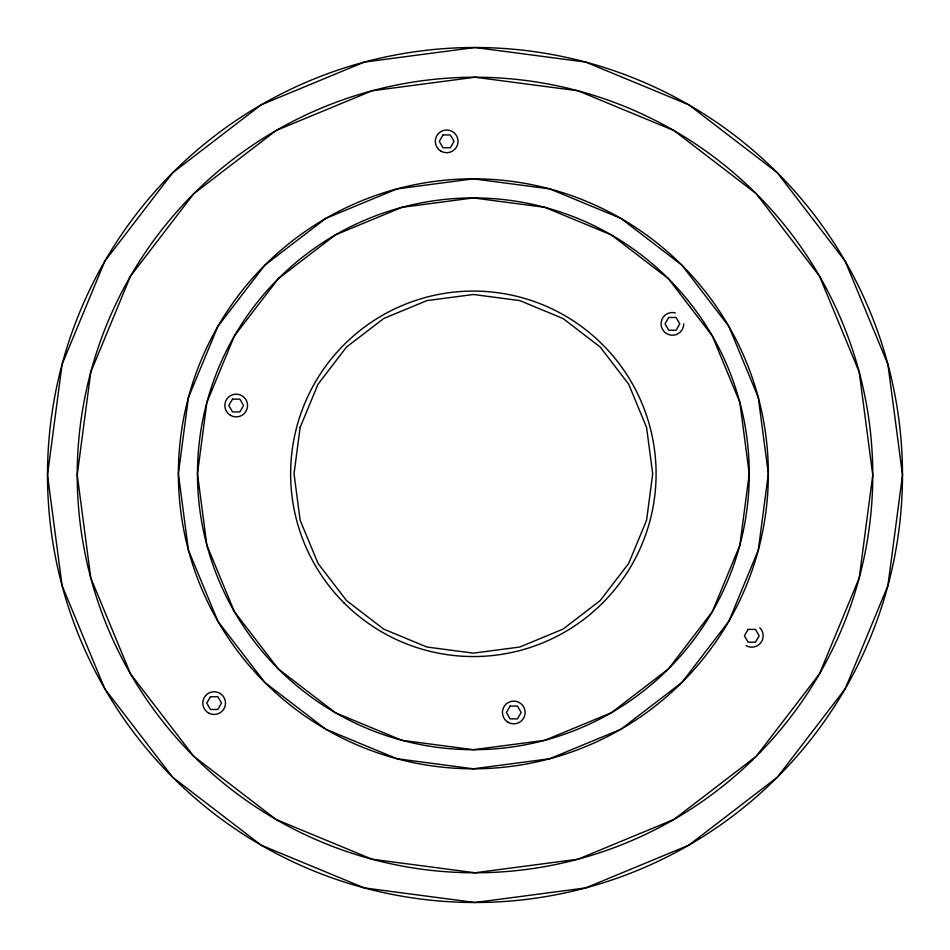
<?xml version="1.0" encoding="UTF-8"?>
<svg xmlns="http://www.w3.org/2000/svg" width="950" height="950" viewBox="0 0 950 950"><rect width="100%" height="100%" fill="white"/><g stroke="black" fill="none" stroke-linecap="round" stroke-linejoin="round"><path stroke-width="1.43" d="M683.762 323.855A11.353 11.353 0 0 1 671.424 335.172A11.353 11.353 0 0 1 661.236 321.884A11.353 11.353 0 0 1 675.355 312.894M759.822 627.76A11.353 11.353 0 0 1 746.106 645.62M62.071 364.361L47.5 475L62.071 585.639L104.773 688.75L172.71 777.29L261.25 845.227L364.361 887.929L475 902.5L585.639 887.929L688.75 845.227L777.29 777.29L845.227 688.75L887.929 585.639L902.5 475L887.929 364.361L845.227 261.25L777.29 172.71L688.75 104.773L585.639 62.071L475 47.5L364.361 62.071L261.25 104.773L172.71 172.71L104.773 261.25L62.071 364.361M90.784 372.044L77.235 475L90.784 577.956L130.518 673.883L193.729 756.271L276.118 819.482L372.044 859.216L475 872.765L577.956 859.216L673.883 819.482L756.271 756.271L819.482 673.883L859.216 577.956L872.765 475L859.216 372.044L819.482 276.118L756.271 193.729L673.883 130.518L577.956 90.784L475 77.235L372.044 90.784L276.118 130.518L193.729 193.729L130.518 276.118L90.784 372.044M188.433 397.468L178.386 473.812L188.433 550.157L217.906 621.3L264.777 682.397L325.874 729.279L397.017 758.741L473.361 768.799L549.706 758.741L620.849 729.279L681.946 682.397L728.828 621.3L758.29 550.157L768.348 473.812L758.29 397.468L728.828 326.325L681.946 265.228L620.849 218.357L549.706 188.884L473.361 178.838L397.017 188.884L325.874 218.357L264.777 265.228L217.906 326.325L188.433 397.468M206.874 402.408L197.469 473.812L206.874 545.217L234.436 611.764L278.279 668.895L335.421 712.749L401.957 740.311L473.361 749.704L544.766 740.311L611.313 712.749L668.444 668.895L712.298 611.764L739.86 545.217L749.253 473.812L739.86 402.408L712.298 335.872L668.444 278.73L611.313 234.888L544.766 207.326L473.361 197.921L401.957 207.326L335.421 234.888L278.279 278.73L234.436 335.872L206.874 402.408M300.141 427.405L294.037 473.812L300.141 520.232L318.06 563.481L346.56 600.614L383.705 629.114L426.954 647.033L473.361 653.149L519.781 647.033L563.029 629.114L600.163 600.614L628.663 563.481L646.582 520.232L652.697 473.812L646.582 427.405L628.663 384.156L600.163 347.011L563.029 318.511L519.781 300.592L473.361 294.488L426.954 300.592L383.705 318.511L346.56 347.011L318.06 384.156L300.141 427.405M232.501 399.142L228.808 405.531L232.501 411.92L239.875 411.92L243.568 405.531L239.875 399.142L232.501 399.142M442.985 134.971L439.292 141.36L442.985 147.749L450.359 147.749L454.053 141.36L450.359 134.971L442.985 134.971M210.461 696.706L206.768 703.095L210.461 709.484L217.835 709.484L221.528 703.095L217.835 696.706L210.461 696.706M668.729 317.466L665.036 323.855L668.729 330.244L676.103 330.244L679.784 323.855L676.103 317.466L668.729 317.466M510.103 706.087L506.409 712.476L510.103 718.865L517.477 718.865L521.158 712.476L517.477 706.087L510.103 706.087M748.101 629.399L744.408 635.788L748.101 642.176L755.476 642.176L759.169 635.788L755.476 629.399L748.101 629.399M230.506 415.364A11.353 11.353 0 0 0 247.546 405.531A11.353 11.353 0 0 0 230.506 395.699A11.353 11.353 0 0 0 230.506 415.364M278.279 668.895A275.892 275.892 0 0 0 739.86 545.217A275.892 275.892 0 0 0 401.957 207.326A275.892 275.892 0 0 0 278.279 668.895M325.874 729.279A294.975 294.975 0 0 0 768.348 473.812A294.975 294.975 0 0 0 325.874 218.357A294.975 294.975 0 0 0 325.874 729.279M344.149 603.024A182.732 182.732 0 0 0 649.871 521.111A182.732 182.732 0 0 0 426.075 297.314A182.732 182.732 0 0 0 344.149 603.024M508.108 722.309A11.353 11.353 0 0 0 525.136 712.476A11.353 11.353 0 0 0 508.108 702.644A11.353 11.353 0 0 0 508.108 722.309M172.71 777.29A427.5 427.5 0 0 0 887.929 585.639A427.5 427.5 0 0 0 364.361 62.071A427.5 427.5 0 0 0 172.71 777.29M193.729 756.271A397.765 397.765 0 0 0 859.216 577.956A397.765 397.765 0 0 0 372.044 90.784A397.765 397.765 0 0 0 193.729 756.271M441.002 151.192A11.353 11.353 0 0 0 458.031 141.36A11.353 11.353 0 0 0 441.002 131.528A11.353 11.353 0 0 0 441.002 151.192M208.466 712.928A11.353 11.353 0 0 0 225.506 703.095A11.353 11.353 0 0 0 208.466 693.262A11.353 11.353 0 0 0 208.466 712.928"/></g></svg>
